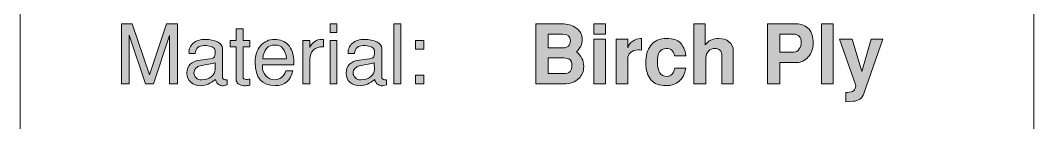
# Model space of a CAD drawing. Header units: inches. Extents: x 0.5 to 11.5, y -3.7 to -0.7.
# Drawn here: x 2.991 to 5.053, y -1.96 to -1.753 of the extents above; entities that cross this region are included whole.
import ezdxf

# ---------------------------------------------------------------- set-up
doc = ezdxf.new("R2010")
doc.units = ezdxf.units.IN
doc.header["$MEASUREMENT"] = 0
doc.layers.add('Layer 1', color=7, linetype='Continuous')

# ---------------------------------------------------------------- blocks, each defined once
blk = doc.blocks.new('block 21')
at = {"layer": 'Layer 1', "color": 240, "lineweight": 5, "true_color": 0xed1f24}
blk.add_lwpolyline([(3.2488, -3.738), (3.2488, -3.5501), (2.991, -3.5505), (2.991, -0.738), (5.0535, -0.738), (5.0535, -3.5505)], dxfattribs=at)
blk = doc.blocks.new('block 33')
at = {"layer": 'Layer 1', "true_color": 0xed1f24}
h = blk.add_hatch(color=240, dxfattribs=at)
h.dxf.hatch_style = 2
h.paths.add_polyline_path([(3.311, -1.8815), (3.295, -1.8815), (3.295, -1.7835), (3.2619, -1.8815), (3.2459, -1.8815), (3.2127, -1.783), (3.2127, -1.8815), (3.1967, -1.8815), (3.1967, -1.76), (3.2189, -1.76), (3.2539, -1.8636), (3.2889, -1.76), (3.311, -1.76)])
h = blk.add_hatch(color=240, dxfattribs=at)
h.dxf.hatch_style = 2
edge = h.paths.add_edge_path()
edge.add_spline(control_points=[(3.4582, -1.8844), (3.4541, -1.8852), (3.4501, -1.8855), (3.4462, -1.8855), (3.4413, -1.8855), (3.4374, -1.8842), (3.4344, -1.8814), (3.4317, -1.8789), (3.4304, -1.8761), (3.4304, -1.8729), (3.4304, -1.8729), (3.4304, -1.8069), (3.4304, -1.8069), (3.4304, -1.8069), (3.4182, -1.8069), (3.4182, -1.8069), (3.4182, -1.8069), (3.4182, -1.794), (3.4182, -1.794), (3.4182, -1.794), (3.4304, -1.794), (3.4304, -1.794), (3.4304, -1.794), (3.4304, -1.7704), (3.4304, -1.7704), (3.4304, -1.7704), (3.4444, -1.7704), (3.4444, -1.7704), (3.4444, -1.7704), (3.4444, -1.794), (3.4444, -1.794), (3.4444, -1.794), (3.4582, -1.794), (3.4582, -1.794), (3.4582, -1.794), (3.4582, -1.8069), (3.4582, -1.8069), (3.4582, -1.8069), (3.4444, -1.8069), (3.4444, -1.8069), (3.4444, -1.8069), (3.4444, -1.8685), (3.4444, -1.8685), (3.4444, -1.8713), (3.4464, -1.8727), (3.4505, -1.8727), (3.4522, -1.8727), (3.4548, -1.8724), (3.4582, -1.8719), (3.4582, -1.8719), (3.4582, -1.8844), (3.4582, -1.8844)], knot_values=[0, 0, 0, 0, 1, 1, 1, 2, 2, 2, 3, 3, 3, 4, 4, 4, 5, 5, 5, 6, 6, 6, 7, 7, 7, 8, 8, 8, 9, 9, 9, 10, 10, 10, 11, 11, 11, 12, 12, 12, 13, 13, 13, 14, 14, 14, 15, 15, 15, 16, 16, 16, 17, 17, 17, 17], degree=3, periodic=1)
h = blk.add_hatch(color=240, dxfattribs=at)
h.dxf.hatch_style = 2
h.paths.add_polyline_path([(3.6354, -1.7774), (3.6214, -1.7774), (3.6214, -1.76), (3.6354, -1.76)])
h.paths.add_polyline_path([(3.6354, -1.8815), (3.6214, -1.8815), (3.6214, -1.794), (3.6354, -1.794)])
h = blk.add_hatch(color=240, dxfattribs=at)
h.dxf.hatch_style = 2
h.paths.add_polyline_path([(3.7654, -1.8815), (3.7514, -1.8815), (3.7514, -1.76), (3.7654, -1.76)])
h = blk.add_hatch(color=240, dxfattribs=at)
h.dxf.hatch_style = 2
edge = h.paths.add_edge_path()
edge.add_spline(control_points=[(3.4122, -1.8839), (3.4088, -1.8849), (3.4052, -1.8854), (3.4014, -1.8854), (3.3984, -1.8854), (3.3955, -1.884), (3.3928, -1.8813), (3.3901, -1.8786), (3.3885, -1.8757), (3.3882, -1.8727), (3.3781, -1.8812), (3.3683, -1.8854), (3.3589, -1.8854), (3.3501, -1.8854), (3.3431, -1.8831), (3.3379, -1.8785), (3.3326, -1.874), (3.33, -1.8677), (3.33, -1.8597), (3.33, -1.8445), (3.3391, -1.8357), (3.3571, -1.8333), (3.3571, -1.8333), (3.3817, -1.8299), (3.3817, -1.8299), (3.3856, -1.8294), (3.3875, -1.8262), (3.3875, -1.8204), (3.3875, -1.8155), (3.3874, -1.8127), (3.387, -1.8119), (3.386, -1.8096), (3.3835, -1.8077), (3.3793, -1.8062), (3.3752, -1.8048), (3.3704, -1.804), (3.3651, -1.804), (3.3596, -1.804), (3.3554, -1.8053), (3.3526, -1.8078), (3.3497, -1.8103), (3.3479, -1.8144), (3.347, -1.8202), (3.347, -1.8202), (3.3344, -1.8202), (3.3344, -1.8202), (3.3336, -1.8115), (3.3364, -1.8046), (3.3427, -1.7994), (3.349, -1.7942), (3.3573, -1.7915), (3.3674, -1.7915), (3.3771, -1.7915), (3.3854, -1.7933), (3.3922, -1.7967), (3.399, -1.8002), (3.4024, -1.8043), (3.4024, -1.8092), (3.4024, -1.8092), (3.4024, -1.8684), (3.4024, -1.8684), (3.4024, -1.8696), (3.403, -1.8707), (3.4041, -1.8717), (3.4053, -1.8727), (3.4066, -1.8733), (3.408, -1.8735), (3.4091, -1.8737), (3.4105, -1.8737), (3.4122, -1.8735), (3.4122, -1.8735), (3.4122, -1.8839), (3.4122, -1.8839)], knot_values=[0, 0, 0, 0, 1, 1, 1, 2, 2, 2, 3, 3, 3, 4, 4, 4, 5, 5, 5, 6, 6, 6, 7, 7, 7, 8, 8, 8, 9, 9, 9, 10, 10, 10, 11, 11, 11, 12, 12, 12, 13, 13, 13, 14, 14, 14, 15, 15, 15, 16, 16, 16, 17, 17, 17, 18, 18, 18, 19, 19, 19, 20, 20, 20, 21, 21, 21, 22, 22, 22, 23, 23, 23, 24, 24, 24, 24], degree=3, periodic=1)
edge = h.paths.add_edge_path()
edge.add_spline(control_points=[(3.3875, -1.8526), (3.3875, -1.8526), (3.3874, -1.839), (3.3874, -1.839), (3.3807, -1.8409), (3.3706, -1.8429), (3.3572, -1.8449), (3.3537, -1.8456), (3.3507, -1.8473), (3.3482, -1.8501), (3.3456, -1.8529), (3.3444, -1.856), (3.3444, -1.8595), (3.3444, -1.8635), (3.3459, -1.8668), (3.3488, -1.8695), (3.3518, -1.8722), (3.3556, -1.8735), (3.3602, -1.8735), (3.3677, -1.8735), (3.3741, -1.8714), (3.3796, -1.8672), (3.385, -1.8629), (3.3876, -1.8581), (3.3875, -1.8526)], knot_values=[0, 0, 0, 0, 1, 1, 1, 2, 2, 2, 3, 3, 3, 4, 4, 4, 5, 5, 5, 6, 6, 6, 7, 7, 7, 8, 8, 8, 8], degree=3, periodic=1)
h = blk.add_hatch(color=240, dxfattribs=at)
h.dxf.hatch_style = 2
edge = h.paths.add_edge_path()
edge.add_spline(control_points=[(3.5477, -1.8382), (3.5477, -1.8403), (3.5476, -1.842), (3.5475, -1.8434), (3.5475, -1.8434), (3.4839, -1.8434), (3.4839, -1.8434), (3.4838, -1.8442), (3.4837, -1.8453), (3.4837, -1.8467), (3.4837, -1.8537), (3.4861, -1.8599), (3.4909, -1.8652), (3.4958, -1.8705), (3.5015, -1.8732), (3.5081, -1.8732), (3.5197, -1.8732), (3.5275, -1.8671), (3.5316, -1.8549), (3.5316, -1.8549), (3.5459, -1.8549), (3.5459, -1.8549), (3.5412, -1.8751), (3.5291, -1.8852), (3.5097, -1.8852), (3.4825, -1.8852), (3.4689, -1.8694), (3.4689, -1.8379), (3.4689, -1.8243), (3.4726, -1.8132), (3.48, -1.8045), (3.4875, -1.7959), (3.497, -1.7915), (3.5087, -1.7915), (3.5201, -1.7915), (3.5293, -1.7951), (3.536, -1.8022), (3.5437, -1.8103), (3.5476, -1.8223), (3.5477, -1.8382)], knot_values=[0, 0, 0, 0, 1, 1, 1, 2, 2, 2, 3, 3, 3, 4, 4, 4, 5, 5, 5, 6, 6, 6, 7, 7, 7, 8, 8, 8, 9, 9, 9, 10, 10, 10, 11, 11, 11, 12, 12, 12, 13, 13, 13, 13], degree=3, periodic=1)
edge = h.paths.add_edge_path()
edge.add_spline(control_points=[(3.5329, -1.831), (3.5311, -1.8123), (3.5232, -1.8029), (3.5093, -1.8029), (3.4948, -1.8029), (3.4865, -1.8123), (3.4844, -1.831), (3.4844, -1.831), (3.5329, -1.831), (3.5329, -1.831)], knot_values=[0, 0, 0, 0, 1, 1, 1, 2, 2, 2, 3, 3, 3, 3], degree=3, periodic=1)
h = blk.add_hatch(color=240, dxfattribs=at)
h.dxf.hatch_style = 2
edge = h.paths.add_edge_path()
edge.add_spline(control_points=[(3.6082, -1.8064), (3.5996, -1.8064), (3.5929, -1.8085), (3.588, -1.8127), (3.5828, -1.8174), (3.5802, -1.824), (3.5802, -1.8325), (3.5802, -1.8325), (3.5802, -1.8815), (3.5802, -1.8815), (3.5802, -1.8815), (3.5662, -1.8815), (3.5662, -1.8815), (3.5662, -1.8815), (3.5662, -1.794), (3.5662, -1.794), (3.5662, -1.794), (3.5802, -1.794), (3.5802, -1.794), (3.5802, -1.794), (3.5802, -1.808), (3.5802, -1.808), (3.5858, -1.797), (3.5938, -1.7915), (3.6042, -1.7915), (3.6051, -1.7915), (3.6064, -1.7917), (3.6082, -1.7919), (3.6082, -1.7919), (3.6082, -1.8064), (3.6082, -1.8064)], knot_values=[0, 0, 0, 0, 1, 1, 1, 2, 2, 2, 3, 3, 3, 4, 4, 4, 5, 5, 5, 6, 6, 6, 7, 7, 7, 8, 8, 8, 9, 9, 9, 10, 10, 10, 10], degree=3, periodic=1)
h = blk.add_hatch(color=240, dxfattribs=at)
h.dxf.hatch_style = 2
edge = h.paths.add_edge_path()
edge.add_spline(control_points=[(3.7364, -1.8839), (3.7329, -1.8849), (3.7293, -1.8854), (3.7255, -1.8854), (3.7225, -1.8854), (3.7197, -1.884), (3.7169, -1.8813), (3.7142, -1.8786), (3.7127, -1.8757), (3.7124, -1.8727), (3.7023, -1.8812), (3.6925, -1.8854), (3.683, -1.8854), (3.6742, -1.8854), (3.6672, -1.8831), (3.662, -1.8785), (3.6568, -1.874), (3.6542, -1.8677), (3.6542, -1.8597), (3.6542, -1.8445), (3.6632, -1.8357), (3.6813, -1.8333), (3.6813, -1.8333), (3.7059, -1.8299), (3.7059, -1.8299), (3.7098, -1.8294), (3.7117, -1.8262), (3.7117, -1.8204), (3.7117, -1.8155), (3.7115, -1.8127), (3.7112, -1.8119), (3.7102, -1.8096), (3.7076, -1.8077), (3.7035, -1.8062), (3.6993, -1.8048), (3.6946, -1.804), (3.6893, -1.804), (3.6837, -1.804), (3.6795, -1.8053), (3.6767, -1.8078), (3.6739, -1.8103), (3.672, -1.8144), (3.6712, -1.8202), (3.6712, -1.8202), (3.6585, -1.8202), (3.6585, -1.8202), (3.6577, -1.8115), (3.6605, -1.8046), (3.6669, -1.7994), (3.6732, -1.7942), (3.6814, -1.7915), (3.6915, -1.7915), (3.7013, -1.7915), (3.7096, -1.7933), (3.7164, -1.7967), (3.7231, -1.8002), (3.7265, -1.8043), (3.7265, -1.8092), (3.7265, -1.8092), (3.7265, -1.8684), (3.7265, -1.8684), (3.7265, -1.8696), (3.7271, -1.8707), (3.7283, -1.8717), (3.7294, -1.8727), (3.7308, -1.8733), (3.7322, -1.8735), (3.7333, -1.8737), (3.7347, -1.8737), (3.7364, -1.8735), (3.7364, -1.8735), (3.7364, -1.8839), (3.7364, -1.8839)], knot_values=[0, 0, 0, 0, 1, 1, 1, 2, 2, 2, 3, 3, 3, 4, 4, 4, 5, 5, 5, 6, 6, 6, 7, 7, 7, 8, 8, 8, 9, 9, 9, 10, 10, 10, 11, 11, 11, 12, 12, 12, 13, 13, 13, 14, 14, 14, 15, 15, 15, 16, 16, 16, 17, 17, 17, 18, 18, 18, 19, 19, 19, 20, 20, 20, 21, 21, 21, 22, 22, 22, 23, 23, 23, 24, 24, 24, 24], degree=3, periodic=1)
edge = h.paths.add_edge_path()
edge.add_spline(control_points=[(3.7117, -1.8526), (3.7117, -1.8526), (3.7115, -1.839), (3.7115, -1.839), (3.7048, -1.8409), (3.6948, -1.8429), (3.6814, -1.8449), (3.6779, -1.8456), (3.6748, -1.8473), (3.6723, -1.8501), (3.6698, -1.8529), (3.6685, -1.856), (3.6685, -1.8595), (3.6685, -1.8635), (3.67, -1.8668), (3.673, -1.8695), (3.6759, -1.8722), (3.6797, -1.8735), (3.6843, -1.8735), (3.6918, -1.8735), (3.6983, -1.8714), (3.7037, -1.8672), (3.7091, -1.8629), (3.7118, -1.8581), (3.7117, -1.8526)], knot_values=[0, 0, 0, 0, 1, 1, 1, 2, 2, 2, 3, 3, 3, 4, 4, 4, 5, 5, 5, 6, 6, 6, 7, 7, 7, 8, 8, 8, 8], degree=3, periodic=1)
h = blk.add_hatch(color=240, dxfattribs=at)
h.dxf.hatch_style = 2
h.paths.add_polyline_path([(3.8125, -1.8114), (3.7952, -1.8114), (3.7952, -1.794), (3.8125, -1.794)])
h.paths.add_polyline_path([(3.8125, -1.8815), (3.7952, -1.8815), (3.7952, -1.8642), (3.8125, -1.8642)])
at = {"layer": 'Layer 1', "lineweight": 0}
for points in [[(3.311, -1.8815), (3.295, -1.8815), (3.295, -1.7835), (3.2619, -1.8815), (3.2459, -1.8815), (3.2127, -1.783), (3.2127, -1.8815), (3.1967, -1.8815), (3.1967, -1.76), (3.2189, -1.76), (3.2539, -1.8636), (3.2889, -1.76), (3.311, -1.76), (3.311, -1.8815)], [(3.6354, -1.7774), (3.6214, -1.7774), (3.6214, -1.76), (3.6354, -1.76), (3.6354, -1.7774)], [(3.7654, -1.8815), (3.7514, -1.8815), (3.7514, -1.76), (3.7654, -1.76), (3.7654, -1.8815)], [(3.6354, -1.8815), (3.6214, -1.8815), (3.6214, -1.794), (3.6354, -1.794), (3.6354, -1.8815)], [(3.8125, -1.8114), (3.7952, -1.8114), (3.7952, -1.794), (3.8125, -1.794), (3.8125, -1.8114)], [(3.8125, -1.8815), (3.7952, -1.8815), (3.7952, -1.8642), (3.8125, -1.8642), (3.8125, -1.8815)]]:
    blk.add_lwpolyline(points, dxfattribs=at)
for points, knots in [([(3.4582, -1.8844), (3.4541, -1.8852), (3.4501, -1.8855), (3.4462, -1.8855), (3.4413, -1.8855), (3.4374, -1.8842), (3.4344, -1.8814), (3.4317, -1.8789), (3.4304, -1.8761), (3.4304, -1.8729), (3.4304, -1.8729), (3.4304, -1.8069), (3.4304, -1.8069), (3.4304, -1.8069), (3.4182, -1.8069), (3.4182, -1.8069), (3.4182, -1.8069), (3.4182, -1.794), (3.4182, -1.794), (3.4182, -1.794), (3.4304, -1.794), (3.4304, -1.794), (3.4304, -1.794), (3.4304, -1.7704), (3.4304, -1.7704), (3.4304, -1.7704), (3.4444, -1.7704), (3.4444, -1.7704), (3.4444, -1.7704), (3.4444, -1.794), (3.4444, -1.794), (3.4444, -1.794), (3.4582, -1.794), (3.4582, -1.794), (3.4582, -1.794), (3.4582, -1.8069), (3.4582, -1.8069), (3.4582, -1.8069), (3.4444, -1.8069), (3.4444, -1.8069), (3.4444, -1.8069), (3.4444, -1.8685), (3.4444, -1.8685), (3.4444, -1.8713), (3.4464, -1.8727), (3.4505, -1.8727), (3.4522, -1.8727), (3.4548, -1.8724), (3.4582, -1.8719), (3.4582, -1.8719), (3.4582, -1.8844), (3.4582, -1.8844)], [0, 0, 0, 0, 1, 1, 1, 2, 2, 2, 3, 3, 3, 4, 4, 4, 5, 5, 5, 6, 6, 6, 7, 7, 7, 8, 8, 8, 9, 9, 9, 10, 10, 10, 11, 11, 11, 12, 12, 12, 13, 13, 13, 14, 14, 14, 15, 15, 15, 16, 16, 16, 17, 17, 17, 17]), ([(3.4122, -1.8839), (3.4088, -1.8849), (3.4052, -1.8854), (3.4014, -1.8854), (3.3984, -1.8854), (3.3955, -1.884), (3.3928, -1.8813), (3.3901, -1.8786), (3.3885, -1.8757), (3.3882, -1.8727), (3.3781, -1.8812), (3.3683, -1.8854), (3.3589, -1.8854), (3.3501, -1.8854), (3.3431, -1.8831), (3.3379, -1.8785), (3.3326, -1.874), (3.33, -1.8677), (3.33, -1.8597), (3.33, -1.8445), (3.3391, -1.8357), (3.3571, -1.8333), (3.3571, -1.8333), (3.3817, -1.8299), (3.3817, -1.8299), (3.3856, -1.8294), (3.3875, -1.8262), (3.3875, -1.8204), (3.3875, -1.8155), (3.3874, -1.8127), (3.387, -1.8119), (3.386, -1.8096), (3.3835, -1.8077), (3.3793, -1.8062), (3.3752, -1.8048), (3.3704, -1.804), (3.3651, -1.804), (3.3596, -1.804), (3.3554, -1.8053), (3.3526, -1.8078), (3.3497, -1.8103), (3.3479, -1.8144), (3.347, -1.8202), (3.347, -1.8202), (3.3344, -1.8202), (3.3344, -1.8202), (3.3336, -1.8115), (3.3364, -1.8046), (3.3427, -1.7994), (3.349, -1.7942), (3.3573, -1.7915), (3.3674, -1.7915), (3.3771, -1.7915), (3.3854, -1.7933), (3.3922, -1.7967), (3.399, -1.8002), (3.4024, -1.8043), (3.4024, -1.8092), (3.4024, -1.8092), (3.4024, -1.8684), (3.4024, -1.8684), (3.4024, -1.8696), (3.403, -1.8707), (3.4041, -1.8717), (3.4053, -1.8727), (3.4066, -1.8733), (3.408, -1.8735), (3.4091, -1.8737), (3.4105, -1.8737), (3.4122, -1.8735), (3.4122, -1.8735), (3.4122, -1.8839), (3.4122, -1.8839)], [0, 0, 0, 0, 1, 1, 1, 2, 2, 2, 3, 3, 3, 4, 4, 4, 5, 5, 5, 6, 6, 6, 7, 7, 7, 8, 8, 8, 9, 9, 9, 10, 10, 10, 11, 11, 11, 12, 12, 12, 13, 13, 13, 14, 14, 14, 15, 15, 15, 16, 16, 16, 17, 17, 17, 18, 18, 18, 19, 19, 19, 20, 20, 20, 21, 21, 21, 22, 22, 22, 23, 23, 23, 24, 24, 24, 24]), ([(3.5477, -1.8382), (3.5477, -1.8403), (3.5476, -1.842), (3.5475, -1.8434), (3.5475, -1.8434), (3.4839, -1.8434), (3.4839, -1.8434), (3.4838, -1.8442), (3.4837, -1.8453), (3.4837, -1.8467), (3.4837, -1.8537), (3.4861, -1.8599), (3.4909, -1.8652), (3.4958, -1.8705), (3.5015, -1.8732), (3.5081, -1.8732), (3.5197, -1.8732), (3.5275, -1.8671), (3.5316, -1.8549), (3.5316, -1.8549), (3.5459, -1.8549), (3.5459, -1.8549), (3.5412, -1.8751), (3.5291, -1.8852), (3.5097, -1.8852), (3.4825, -1.8852), (3.4689, -1.8694), (3.4689, -1.8379), (3.4689, -1.8243), (3.4726, -1.8132), (3.48, -1.8045), (3.4875, -1.7959), (3.497, -1.7915), (3.5087, -1.7915), (3.5201, -1.7915), (3.5293, -1.7951), (3.536, -1.8022), (3.5437, -1.8103), (3.5476, -1.8223), (3.5477, -1.8382)], [0, 0, 0, 0, 1, 1, 1, 2, 2, 2, 3, 3, 3, 4, 4, 4, 5, 5, 5, 6, 6, 6, 7, 7, 7, 8, 8, 8, 9, 9, 9, 10, 10, 10, 11, 11, 11, 12, 12, 12, 13, 13, 13, 13]), ([(3.6082, -1.8064), (3.5996, -1.8064), (3.5929, -1.8085), (3.588, -1.8127), (3.5828, -1.8174), (3.5802, -1.824), (3.5802, -1.8325), (3.5802, -1.8325), (3.5802, -1.8815), (3.5802, -1.8815), (3.5802, -1.8815), (3.5662, -1.8815), (3.5662, -1.8815), (3.5662, -1.8815), (3.5662, -1.794), (3.5662, -1.794), (3.5662, -1.794), (3.5802, -1.794), (3.5802, -1.794), (3.5802, -1.794), (3.5802, -1.808), (3.5802, -1.808), (3.5858, -1.797), (3.5938, -1.7915), (3.6042, -1.7915), (3.6051, -1.7915), (3.6064, -1.7917), (3.6082, -1.7919), (3.6082, -1.7919), (3.6082, -1.8064), (3.6082, -1.8064)], [0, 0, 0, 0, 1, 1, 1, 2, 2, 2, 3, 3, 3, 4, 4, 4, 5, 5, 5, 6, 6, 6, 7, 7, 7, 8, 8, 8, 9, 9, 9, 10, 10, 10, 10]), ([(3.7364, -1.8839), (3.7329, -1.8849), (3.7293, -1.8854), (3.7255, -1.8854), (3.7225, -1.8854), (3.7197, -1.884), (3.7169, -1.8813), (3.7142, -1.8786), (3.7127, -1.8757), (3.7124, -1.8727), (3.7023, -1.8812), (3.6925, -1.8854), (3.683, -1.8854), (3.6742, -1.8854), (3.6672, -1.8831), (3.662, -1.8785), (3.6568, -1.874), (3.6542, -1.8677), (3.6542, -1.8597), (3.6542, -1.8445), (3.6632, -1.8357), (3.6813, -1.8333), (3.6813, -1.8333), (3.7059, -1.8299), (3.7059, -1.8299), (3.7098, -1.8294), (3.7117, -1.8262), (3.7117, -1.8204), (3.7117, -1.8155), (3.7115, -1.8127), (3.7112, -1.8119), (3.7102, -1.8096), (3.7076, -1.8077), (3.7035, -1.8062), (3.6993, -1.8048), (3.6946, -1.804), (3.6893, -1.804), (3.6837, -1.804), (3.6795, -1.8053), (3.6767, -1.8078), (3.6739, -1.8103), (3.672, -1.8144), (3.6712, -1.8202), (3.6712, -1.8202), (3.6585, -1.8202), (3.6585, -1.8202), (3.6577, -1.8115), (3.6605, -1.8046), (3.6669, -1.7994), (3.6732, -1.7942), (3.6814, -1.7915), (3.6915, -1.7915), (3.7013, -1.7915), (3.7096, -1.7933), (3.7164, -1.7967), (3.7231, -1.8002), (3.7265, -1.8043), (3.7265, -1.8092), (3.7265, -1.8092), (3.7265, -1.8684), (3.7265, -1.8684), (3.7265, -1.8696), (3.7271, -1.8707), (3.7283, -1.8717), (3.7294, -1.8727), (3.7308, -1.8733), (3.7322, -1.8735), (3.7333, -1.8737), (3.7347, -1.8737), (3.7364, -1.8735), (3.7364, -1.8735), (3.7364, -1.8839), (3.7364, -1.8839)], [0, 0, 0, 0, 1, 1, 1, 2, 2, 2, 3, 3, 3, 4, 4, 4, 5, 5, 5, 6, 6, 6, 7, 7, 7, 8, 8, 8, 9, 9, 9, 10, 10, 10, 11, 11, 11, 12, 12, 12, 13, 13, 13, 14, 14, 14, 15, 15, 15, 16, 16, 16, 17, 17, 17, 18, 18, 18, 19, 19, 19, 20, 20, 20, 21, 21, 21, 22, 22, 22, 23, 23, 23, 24, 24, 24, 24]), ([(3.5329, -1.831), (3.5311, -1.8123), (3.5232, -1.8029), (3.5093, -1.8029), (3.4948, -1.8029), (3.4865, -1.8123), (3.4844, -1.831), (3.4844, -1.831), (3.5329, -1.831), (3.5329, -1.831)], [0, 0, 0, 0, 1, 1, 1, 2, 2, 2, 3, 3, 3, 3]), ([(3.3875, -1.8526), (3.3875, -1.8526), (3.3874, -1.839), (3.3874, -1.839), (3.3807, -1.8409), (3.3706, -1.8429), (3.3572, -1.8449), (3.3537, -1.8456), (3.3507, -1.8473), (3.3482, -1.8501), (3.3456, -1.8529), (3.3444, -1.856), (3.3444, -1.8595), (3.3444, -1.8635), (3.3459, -1.8668), (3.3488, -1.8695), (3.3518, -1.8722), (3.3556, -1.8735), (3.3602, -1.8735), (3.3677, -1.8735), (3.3741, -1.8714), (3.3796, -1.8672), (3.385, -1.8629), (3.3876, -1.8581), (3.3875, -1.8526)], [0, 0, 0, 0, 1, 1, 1, 2, 2, 2, 3, 3, 3, 4, 4, 4, 5, 5, 5, 6, 6, 6, 7, 7, 7, 8, 8, 8, 8]), ([(3.7117, -1.8526), (3.7117, -1.8526), (3.7115, -1.839), (3.7115, -1.839), (3.7048, -1.8409), (3.6948, -1.8429), (3.6814, -1.8449), (3.6779, -1.8456), (3.6748, -1.8473), (3.6723, -1.8501), (3.6698, -1.8529), (3.6685, -1.856), (3.6685, -1.8595), (3.6685, -1.8635), (3.67, -1.8668), (3.673, -1.8695), (3.6759, -1.8722), (3.6797, -1.8735), (3.6843, -1.8735), (3.6918, -1.8735), (3.6983, -1.8714), (3.7037, -1.8672), (3.7091, -1.8629), (3.7118, -1.8581), (3.7117, -1.8526)], [0, 0, 0, 0, 1, 1, 1, 2, 2, 2, 3, 3, 3, 4, 4, 4, 5, 5, 5, 6, 6, 6, 7, 7, 7, 8, 8, 8, 8])]:
    blk.add_open_spline(points, degree=3, knots=knots, dxfattribs=at)
blk = doc.blocks.new('block 34')
at = {"layer": 'Layer 1', "true_color": 0xed1f24}
h = blk.add_hatch(color=240, dxfattribs=at)
h.dxf.hatch_style = 2
edge = h.paths.add_edge_path()
edge.add_spline(control_points=[(4.1376, -1.8464), (4.1376, -1.856), (4.1344, -1.8641), (4.1278, -1.8705), (4.1204, -1.8779), (4.11, -1.8815), (4.0966, -1.8815), (4.0966, -1.8815), (4.0405, -1.8815), (4.0405, -1.8815), (4.0405, -1.8815), (4.0405, -1.76), (4.0405, -1.76), (4.0405, -1.76), (4.0931, -1.76), (4.0931, -1.76), (4.1048, -1.76), (4.1146, -1.7629), (4.1226, -1.7685), (4.1305, -1.7742), (4.1345, -1.7819), (4.1345, -1.7917), (4.1345, -1.801), (4.1306, -1.8094), (4.123, -1.8167), (4.1327, -1.8245), (4.1376, -1.8344), (4.1376, -1.8464)], knot_values=[0, 0, 0, 0, 1, 1, 1, 2, 2, 2, 3, 3, 3, 4, 4, 4, 5, 5, 5, 6, 6, 6, 7, 7, 7, 8, 8, 8, 9, 9, 9, 9], degree=3, periodic=1)
edge = h.paths.add_edge_path()
edge.add_spline(control_points=[(4.1106, -1.7944), (4.1106, -1.7855), (4.1055, -1.781), (4.0951, -1.781), (4.0951, -1.781), (4.0655, -1.781), (4.0655, -1.781), (4.0655, -1.781), (4.0655, -1.8085), (4.0655, -1.8085), (4.0655, -1.8085), (4.0945, -1.8085), (4.0945, -1.8085), (4.1052, -1.8085), (4.1106, -1.8038), (4.1106, -1.7944)], knot_values=[0, 0, 0, 0, 1, 1, 1, 2, 2, 2, 3, 3, 3, 4, 4, 4, 5, 5, 5, 5], degree=3, periodic=1)
edge = h.paths.add_edge_path()
edge.add_spline(control_points=[(4.1138, -1.8435), (4.1138, -1.834), (4.1084, -1.8292), (4.0975, -1.8292), (4.0975, -1.8292), (4.0655, -1.8292), (4.0655, -1.8292), (4.0655, -1.8292), (4.0655, -1.8607), (4.0655, -1.8607), (4.0655, -1.8607), (4.0975, -1.8607), (4.0975, -1.8607), (4.1084, -1.8607), (4.1138, -1.855), (4.1138, -1.8435)], knot_values=[0, 0, 0, 0, 1, 1, 1, 2, 2, 2, 3, 3, 3, 4, 4, 4, 5, 5, 5, 5], degree=3, periodic=1)
h = blk.add_hatch(color=240, dxfattribs=at)
h.dxf.hatch_style = 2
h.paths.add_polyline_path([(4.1818, -1.7809), (4.1585, -1.7809), (4.1585, -1.76), (4.1818, -1.76)])
h.paths.add_polyline_path([(4.1818, -1.8815), (4.1585, -1.8815), (4.1585, -1.7912), (4.1818, -1.7912)])
h = blk.add_hatch(color=240, dxfattribs=at)
h.dxf.hatch_style = 2
edge = h.paths.add_edge_path()
edge.add_spline(control_points=[(4.4421, -1.8815), (4.4421, -1.8815), (4.4188, -1.8815), (4.4188, -1.8815), (4.4188, -1.8815), (4.4188, -1.8239), (4.4188, -1.8239), (4.4188, -1.8196), (4.4175, -1.8161), (4.4148, -1.8136), (4.4121, -1.8111), (4.4087, -1.8099), (4.4046, -1.8099), (4.3994, -1.8099), (4.3951, -1.8117), (4.3916, -1.8153), (4.3882, -1.8189), (4.3865, -1.8235), (4.3865, -1.8289), (4.3865, -1.8289), (4.3865, -1.8815), (4.3865, -1.8815), (4.3865, -1.8815), (4.3615, -1.8815), (4.3615, -1.8815), (4.3615, -1.8815), (4.3615, -1.76), (4.3615, -1.76), (4.3615, -1.76), (4.3848, -1.76), (4.3848, -1.76), (4.3848, -1.76), (4.3848, -1.8025), (4.3848, -1.8025), (4.3911, -1.794), (4.4005, -1.7897), (4.4128, -1.7897), (4.4209, -1.7897), (4.4277, -1.7919), (4.4333, -1.7962), (4.4392, -1.8009), (4.4421, -1.807), (4.4421, -1.8145), (4.4421, -1.8145), (4.4421, -1.8815), (4.4421, -1.8815)], knot_values=[0, 0, 0, 0, 1, 1, 1, 2, 2, 2, 3, 3, 3, 4, 4, 4, 5, 5, 5, 6, 6, 6, 7, 7, 7, 8, 8, 8, 9, 9, 9, 10, 10, 10, 11, 11, 11, 12, 12, 12, 13, 13, 13, 14, 14, 14, 15, 15, 15, 15], degree=3, periodic=1)
h = blk.add_hatch(color=240, dxfattribs=at)
h.dxf.hatch_style = 2
edge = h.paths.add_edge_path()
edge.add_spline(control_points=[(4.6046, -1.7989), (4.6046, -1.8101), (4.6013, -1.8195), (4.5946, -1.827), (4.588, -1.8345), (4.5803, -1.8382), (4.5716, -1.8382), (4.5716, -1.8382), (4.5368, -1.8382), (4.5368, -1.8382), (4.5368, -1.8382), (4.5368, -1.8815), (4.5368, -1.8815), (4.5368, -1.8815), (4.5118, -1.8815), (4.5118, -1.8815), (4.5118, -1.8815), (4.5118, -1.76), (4.5118, -1.76), (4.5118, -1.76), (4.569, -1.76), (4.569, -1.76), (4.5807, -1.76), (4.5896, -1.7635), (4.5956, -1.7704), (4.6016, -1.7773), (4.6046, -1.7868), (4.6046, -1.7989)], knot_values=[0, 0, 0, 0, 1, 1, 1, 2, 2, 2, 3, 3, 3, 4, 4, 4, 5, 5, 5, 6, 6, 6, 7, 7, 7, 8, 8, 8, 9, 9, 9, 9], degree=3, periodic=1)
edge = h.paths.add_edge_path()
edge.add_spline(control_points=[(4.5805, -1.7974), (4.5805, -1.7924), (4.5791, -1.7884), (4.5765, -1.7854), (4.5738, -1.7824), (4.5701, -1.7809), (4.5653, -1.7809), (4.5653, -1.7809), (4.5368, -1.7809), (4.5368, -1.7809), (4.5368, -1.7809), (4.5368, -1.8174), (4.5368, -1.8174), (4.5368, -1.8174), (4.566, -1.8174), (4.566, -1.8174), (4.57, -1.8174), (4.5734, -1.8152), (4.5763, -1.8109), (4.5791, -1.8069), (4.5805, -1.8024), (4.5805, -1.7974)], knot_values=[0, 0, 0, 0, 1, 1, 1, 2, 2, 2, 3, 3, 3, 4, 4, 4, 5, 5, 5, 6, 6, 6, 7, 7, 7, 7], degree=3, periodic=1)
h = blk.add_hatch(color=240, dxfattribs=at)
h.dxf.hatch_style = 2
h.paths.add_polyline_path([(4.645, -1.8815), (4.6216, -1.8815), (4.6216, -1.76), (4.645, -1.76)])
h = blk.add_hatch(color=240, dxfattribs=at)
h.dxf.hatch_style = 2
edge = h.paths.add_edge_path()
edge.add_spline(control_points=[(4.2551, -1.8134), (4.252, -1.813), (4.2497, -1.8129), (4.2483, -1.8129), (4.2417, -1.8129), (4.2366, -1.8146), (4.2329, -1.8181), (4.2292, -1.8216), (4.2273, -1.826), (4.2273, -1.8314), (4.2273, -1.8314), (4.2273, -1.8815), (4.2273, -1.8815), (4.2273, -1.8815), (4.204, -1.8815), (4.204, -1.8815), (4.204, -1.8815), (4.204, -1.7912), (4.204, -1.7912), (4.204, -1.7912), (4.2273, -1.7912), (4.2273, -1.7912), (4.2273, -1.7912), (4.2273, -1.8087), (4.2273, -1.8087), (4.229, -1.8034), (4.2323, -1.7989), (4.2373, -1.7952), (4.2423, -1.7915), (4.2473, -1.7897), (4.2523, -1.7897), (4.2529, -1.7897), (4.2538, -1.7898), (4.2551, -1.79), (4.2551, -1.79), (4.2551, -1.8134), (4.2551, -1.8134)], knot_values=[0, 0, 0, 0, 1, 1, 1, 2, 2, 2, 3, 3, 3, 4, 4, 4, 5, 5, 5, 6, 6, 6, 7, 7, 7, 8, 8, 8, 9, 9, 9, 10, 10, 10, 11, 11, 11, 12, 12, 12, 12], degree=3, periodic=1)
h = blk.add_hatch(color=240, dxfattribs=at)
h.dxf.hatch_style = 2
edge = h.paths.add_edge_path()
edge.add_spline(control_points=[(4.3458, -1.85), (4.3409, -1.8735), (4.3273, -1.8852), (4.305, -1.8852), (4.2917, -1.8852), (4.2816, -1.8813), (4.2745, -1.8735), (4.2674, -1.8656), (4.2638, -1.8541), (4.2638, -1.8389), (4.2638, -1.8244), (4.267, -1.8129), (4.2735, -1.8044), (4.2808, -1.7946), (4.2919, -1.7897), (4.3066, -1.7897), (4.3191, -1.7897), (4.3283, -1.7927), (4.3343, -1.7985), (4.3396, -1.8038), (4.3435, -1.8125), (4.3458, -1.8249), (4.3458, -1.8249), (4.3227, -1.8249), (4.3227, -1.8249), (4.3214, -1.8194), (4.3194, -1.8155), (4.3168, -1.8133), (4.3142, -1.811), (4.3104, -1.8099), (4.3054, -1.8099), (4.2935, -1.8099), (4.2876, -1.8193), (4.2876, -1.8381), (4.2876, -1.857), (4.2942, -1.8664), (4.3074, -1.8664), (4.3114, -1.8664), (4.3145, -1.8652), (4.3168, -1.8627), (4.3191, -1.8603), (4.3211, -1.856), (4.3229, -1.85), (4.3229, -1.85), (4.3458, -1.85), (4.3458, -1.85)], knot_values=[0, 0, 0, 0, 1, 1, 1, 2, 2, 2, 3, 3, 3, 4, 4, 4, 5, 5, 5, 6, 6, 6, 7, 7, 7, 8, 8, 8, 9, 9, 9, 10, 10, 10, 11, 11, 11, 12, 12, 12, 13, 13, 13, 14, 14, 14, 15, 15, 15, 15], degree=3, periodic=1)
h = blk.add_hatch(color=240, dxfattribs=at)
h.dxf.hatch_style = 2
edge = h.paths.add_edge_path()
edge.add_spline(control_points=[(4.7465, -1.7912), (4.7465, -1.7912), (4.7078, -1.9015), (4.7078, -1.9015), (4.7045, -1.911), (4.6972, -1.9162), (4.6861, -1.917), (4.6861, -1.917), (4.6708, -1.9182), (4.6708, -1.9182), (4.6708, -1.9182), (4.6708, -1.899), (4.6708, -1.899), (4.6708, -1.899), (4.6743, -1.899), (4.6743, -1.899), (4.6855, -1.899), (4.6911, -1.8944), (4.6911, -1.885), (4.6911, -1.885), (4.6583, -1.7912), (4.6583, -1.7912), (4.6583, -1.7912), (4.6841, -1.7912), (4.6841, -1.7912), (4.6841, -1.7912), (4.7036, -1.8567), (4.7036, -1.8567), (4.7036, -1.8567), (4.7225, -1.7912), (4.7225, -1.7912), (4.7225, -1.7912), (4.7465, -1.7912), (4.7465, -1.7912)], knot_values=[0, 0, 0, 0, 1, 1, 1, 2, 2, 2, 3, 3, 3, 4, 4, 4, 5, 5, 5, 6, 6, 6, 7, 7, 7, 8, 8, 8, 9, 9, 9, 10, 10, 10, 11, 11, 11, 11], degree=3, periodic=1)
at = {"layer": 'Layer 1', "lineweight": 0}
for points in [[(4.1818, -1.7809), (4.1585, -1.7809), (4.1585, -1.76), (4.1818, -1.76), (4.1818, -1.7809)], [(4.645, -1.8815), (4.6216, -1.8815), (4.6216, -1.76), (4.645, -1.76), (4.645, -1.8815)], [(4.1818, -1.8815), (4.1585, -1.8815), (4.1585, -1.7912), (4.1818, -1.7912), (4.1818, -1.8815)]]:
    blk.add_lwpolyline(points, dxfattribs=at)
for points, knots in [([(4.1376, -1.8464), (4.1376, -1.856), (4.1344, -1.8641), (4.1278, -1.8705), (4.1204, -1.8779), (4.11, -1.8815), (4.0966, -1.8815), (4.0966, -1.8815), (4.0405, -1.8815), (4.0405, -1.8815), (4.0405, -1.8815), (4.0405, -1.76), (4.0405, -1.76), (4.0405, -1.76), (4.0931, -1.76), (4.0931, -1.76), (4.1048, -1.76), (4.1146, -1.7629), (4.1226, -1.7685), (4.1305, -1.7742), (4.1345, -1.7819), (4.1345, -1.7917), (4.1345, -1.801), (4.1306, -1.8094), (4.123, -1.8167), (4.1327, -1.8245), (4.1376, -1.8344), (4.1376, -1.8464)], [0, 0, 0, 0, 1, 1, 1, 2, 2, 2, 3, 3, 3, 4, 4, 4, 5, 5, 5, 6, 6, 6, 7, 7, 7, 8, 8, 8, 9, 9, 9, 9]), ([(4.4421, -1.8815), (4.4421, -1.8815), (4.4188, -1.8815), (4.4188, -1.8815), (4.4188, -1.8815), (4.4188, -1.8239), (4.4188, -1.8239), (4.4188, -1.8196), (4.4175, -1.8161), (4.4148, -1.8136), (4.4121, -1.8111), (4.4087, -1.8099), (4.4046, -1.8099), (4.3994, -1.8099), (4.3951, -1.8117), (4.3916, -1.8153), (4.3882, -1.8189), (4.3865, -1.8235), (4.3865, -1.8289), (4.3865, -1.8289), (4.3865, -1.8815), (4.3865, -1.8815), (4.3865, -1.8815), (4.3615, -1.8815), (4.3615, -1.8815), (4.3615, -1.8815), (4.3615, -1.76), (4.3615, -1.76), (4.3615, -1.76), (4.3848, -1.76), (4.3848, -1.76), (4.3848, -1.76), (4.3848, -1.8025), (4.3848, -1.8025), (4.3911, -1.794), (4.4005, -1.7897), (4.4128, -1.7897), (4.4209, -1.7897), (4.4277, -1.7919), (4.4333, -1.7962), (4.4392, -1.8009), (4.4421, -1.807), (4.4421, -1.8145), (4.4421, -1.8145), (4.4421, -1.8815), (4.4421, -1.8815)], [0, 0, 0, 0, 1, 1, 1, 2, 2, 2, 3, 3, 3, 4, 4, 4, 5, 5, 5, 6, 6, 6, 7, 7, 7, 8, 8, 8, 9, 9, 9, 10, 10, 10, 11, 11, 11, 12, 12, 12, 13, 13, 13, 14, 14, 14, 15, 15, 15, 15]), ([(4.6046, -1.7989), (4.6046, -1.8101), (4.6013, -1.8195), (4.5946, -1.827), (4.588, -1.8345), (4.5803, -1.8382), (4.5716, -1.8382), (4.5716, -1.8382), (4.5368, -1.8382), (4.5368, -1.8382), (4.5368, -1.8382), (4.5368, -1.8815), (4.5368, -1.8815), (4.5368, -1.8815), (4.5118, -1.8815), (4.5118, -1.8815), (4.5118, -1.8815), (4.5118, -1.76), (4.5118, -1.76), (4.5118, -1.76), (4.569, -1.76), (4.569, -1.76), (4.5807, -1.76), (4.5896, -1.7635), (4.5956, -1.7704), (4.6016, -1.7773), (4.6046, -1.7868), (4.6046, -1.7989)], [0, 0, 0, 0, 1, 1, 1, 2, 2, 2, 3, 3, 3, 4, 4, 4, 5, 5, 5, 6, 6, 6, 7, 7, 7, 8, 8, 8, 9, 9, 9, 9]), ([(4.1106, -1.7944), (4.1106, -1.7855), (4.1055, -1.781), (4.0951, -1.781), (4.0951, -1.781), (4.0655, -1.781), (4.0655, -1.781), (4.0655, -1.781), (4.0655, -1.8085), (4.0655, -1.8085), (4.0655, -1.8085), (4.0945, -1.8085), (4.0945, -1.8085), (4.1052, -1.8085), (4.1106, -1.8038), (4.1106, -1.7944)], [0, 0, 0, 0, 1, 1, 1, 2, 2, 2, 3, 3, 3, 4, 4, 4, 5, 5, 5, 5]), ([(4.2551, -1.8134), (4.252, -1.813), (4.2497, -1.8129), (4.2483, -1.8129), (4.2417, -1.8129), (4.2366, -1.8146), (4.2329, -1.8181), (4.2292, -1.8216), (4.2273, -1.826), (4.2273, -1.8314), (4.2273, -1.8314), (4.2273, -1.8815), (4.2273, -1.8815), (4.2273, -1.8815), (4.204, -1.8815), (4.204, -1.8815), (4.204, -1.8815), (4.204, -1.7912), (4.204, -1.7912), (4.204, -1.7912), (4.2273, -1.7912), (4.2273, -1.7912), (4.2273, -1.7912), (4.2273, -1.8087), (4.2273, -1.8087), (4.229, -1.8034), (4.2323, -1.7989), (4.2373, -1.7952), (4.2423, -1.7915), (4.2473, -1.7897), (4.2523, -1.7897), (4.2529, -1.7897), (4.2538, -1.7898), (4.2551, -1.79), (4.2551, -1.79), (4.2551, -1.8134), (4.2551, -1.8134)], [0, 0, 0, 0, 1, 1, 1, 2, 2, 2, 3, 3, 3, 4, 4, 4, 5, 5, 5, 6, 6, 6, 7, 7, 7, 8, 8, 8, 9, 9, 9, 10, 10, 10, 11, 11, 11, 12, 12, 12, 12]), ([(4.3458, -1.85), (4.3409, -1.8735), (4.3273, -1.8852), (4.305, -1.8852), (4.2917, -1.8852), (4.2816, -1.8813), (4.2745, -1.8735), (4.2674, -1.8656), (4.2638, -1.8541), (4.2638, -1.8389), (4.2638, -1.8244), (4.267, -1.8129), (4.2735, -1.8044), (4.2808, -1.7946), (4.2919, -1.7897), (4.3066, -1.7897), (4.3191, -1.7897), (4.3283, -1.7927), (4.3343, -1.7985), (4.3396, -1.8038), (4.3435, -1.8125), (4.3458, -1.8249), (4.3458, -1.8249), (4.3227, -1.8249), (4.3227, -1.8249), (4.3214, -1.8194), (4.3194, -1.8155), (4.3168, -1.8133), (4.3142, -1.811), (4.3104, -1.8099), (4.3054, -1.8099), (4.2935, -1.8099), (4.2876, -1.8193), (4.2876, -1.8381), (4.2876, -1.857), (4.2942, -1.8664), (4.3074, -1.8664), (4.3114, -1.8664), (4.3145, -1.8652), (4.3168, -1.8627), (4.3191, -1.8603), (4.3211, -1.856), (4.3229, -1.85), (4.3229, -1.85), (4.3458, -1.85), (4.3458, -1.85)], [0, 0, 0, 0, 1, 1, 1, 2, 2, 2, 3, 3, 3, 4, 4, 4, 5, 5, 5, 6, 6, 6, 7, 7, 7, 8, 8, 8, 9, 9, 9, 10, 10, 10, 11, 11, 11, 12, 12, 12, 13, 13, 13, 14, 14, 14, 15, 15, 15, 15]), ([(4.5805, -1.7974), (4.5805, -1.7924), (4.5791, -1.7884), (4.5765, -1.7854), (4.5738, -1.7824), (4.5701, -1.7809), (4.5653, -1.7809), (4.5653, -1.7809), (4.5368, -1.7809), (4.5368, -1.7809), (4.5368, -1.7809), (4.5368, -1.8174), (4.5368, -1.8174), (4.5368, -1.8174), (4.566, -1.8174), (4.566, -1.8174), (4.57, -1.8174), (4.5734, -1.8152), (4.5763, -1.8109), (4.5791, -1.8069), (4.5805, -1.8024), (4.5805, -1.7974)], [0, 0, 0, 0, 1, 1, 1, 2, 2, 2, 3, 3, 3, 4, 4, 4, 5, 5, 5, 6, 6, 6, 7, 7, 7, 7]), ([(4.7465, -1.7912), (4.7465, -1.7912), (4.7078, -1.9015), (4.7078, -1.9015), (4.7045, -1.911), (4.6972, -1.9162), (4.6861, -1.917), (4.6861, -1.917), (4.6708, -1.9182), (4.6708, -1.9182), (4.6708, -1.9182), (4.6708, -1.899), (4.6708, -1.899), (4.6708, -1.899), (4.6743, -1.899), (4.6743, -1.899), (4.6855, -1.899), (4.6911, -1.8944), (4.6911, -1.885), (4.6911, -1.885), (4.6583, -1.7912), (4.6583, -1.7912), (4.6583, -1.7912), (4.6841, -1.7912), (4.6841, -1.7912), (4.6841, -1.7912), (4.7036, -1.8567), (4.7036, -1.8567), (4.7036, -1.8567), (4.7225, -1.7912), (4.7225, -1.7912), (4.7225, -1.7912), (4.7465, -1.7912), (4.7465, -1.7912)], [0, 0, 0, 0, 1, 1, 1, 2, 2, 2, 3, 3, 3, 4, 4, 4, 5, 5, 5, 6, 6, 6, 7, 7, 7, 8, 8, 8, 9, 9, 9, 10, 10, 10, 11, 11, 11, 11]), ([(4.1138, -1.8435), (4.1138, -1.834), (4.1084, -1.8292), (4.0975, -1.8292), (4.0975, -1.8292), (4.0655, -1.8292), (4.0655, -1.8292), (4.0655, -1.8292), (4.0655, -1.8607), (4.0655, -1.8607), (4.0655, -1.8607), (4.0975, -1.8607), (4.0975, -1.8607), (4.1084, -1.8607), (4.1138, -1.855), (4.1138, -1.8435)], [0, 0, 0, 0, 1, 1, 1, 2, 2, 2, 3, 3, 3, 4, 4, 4, 5, 5, 5, 5])]:
    blk.add_open_spline(points, degree=3, knots=knots, dxfattribs=at)
blk = doc.blocks.new('block 32')
at = {"layer": 'Layer 1'}
for name in ['block 33', 'block 34']:
    blk.add_blockref(name, (0, 0), dxfattribs=at)
blk = doc.blocks.new('block 31')
at = {"layer": 'Layer 1'}
blk.add_blockref('block 32', (0, 0), dxfattribs=at)

msp = doc.modelspace()

# ---------------------------------------------------------------- block references
at = {"layer": 'Layer 1'}
for name in ['block 21', 'block 31']:
    msp.add_blockref(name, (0, 0), dxfattribs=at)

doc.saveas('drawing.dxf')
